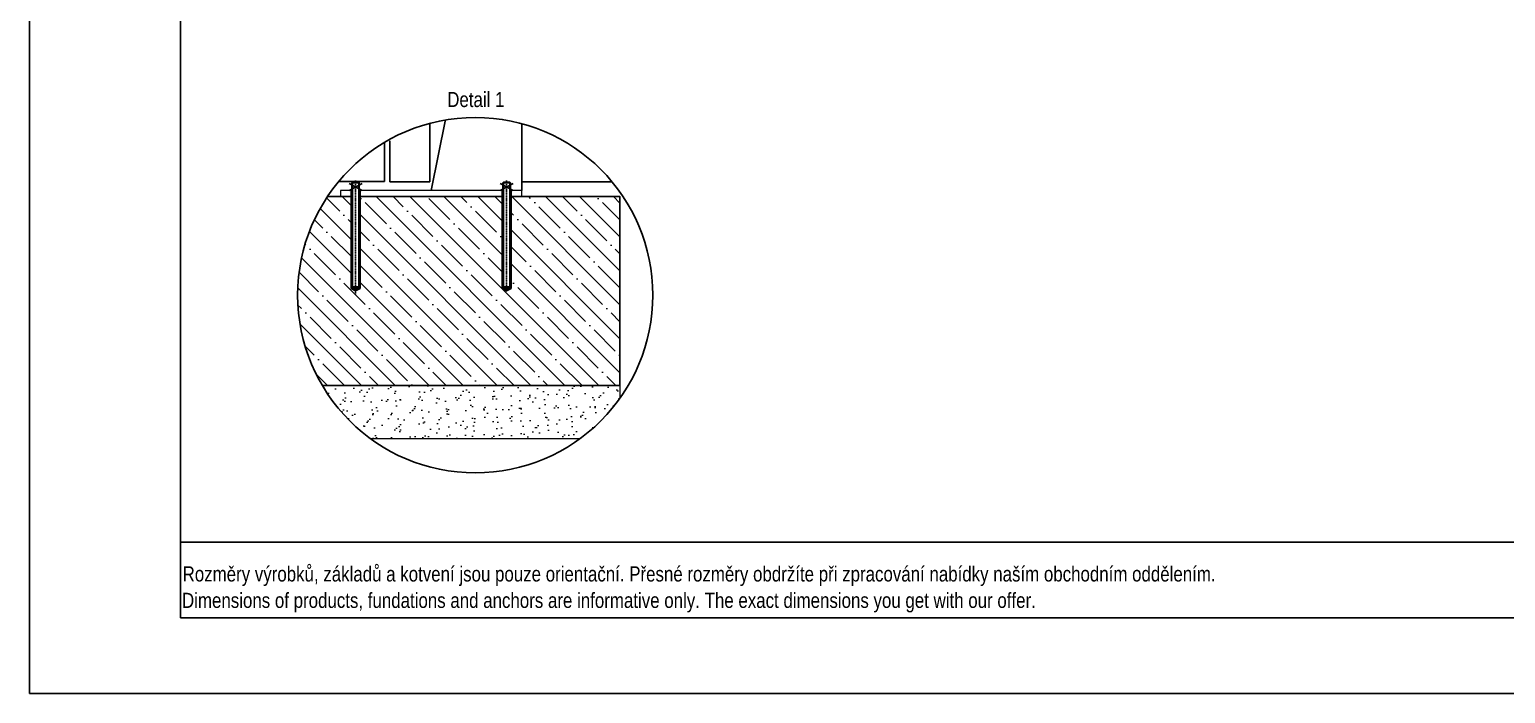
# Model space of a CAD drawing. Header units: millimetres. Extents: x 5064 to 28824, y 3085 to 7285.
# Drawn here: x 5064 to 8973, y 3085 to 4842 of the extents above; entities that cross this region are included whole.
import ezdxf
from ezdxf.lldxf.tags import DXFTag

# ---------------------------------------------------------------- set-up
doc = ezdxf.new("R2010")
doc.units = ezdxf.units.MM
doc.header["$LTSCALE"] = 0.3
doc.linetypes.add('ACAD_ISO07W100', pattern=[3.5, 0.5, -3])
doc.linetypes.add('DashDot', pattern=[15, 9, -3, 0, -3])
doc.layers.add('Nekreslit', color=6, linetype='Continuous', plot=False)
doc.layers.add('SRAFY', color=251, linetype='Continuous', lineweight=13)
doc.styles.add('SEACAD_Arial', font='arial.ttf', dxfattribs={"width": 0.8})
tags = doc.linetypes.add('HIDDEN2', pattern=[4.7625, 3.175, -1.5875]).pattern_tags.tags
tags[6:7] = [DXFTag(74, 4), DXFTag(75, 0), DXFTag(340, '0'), DXFTag(46, 0.0), DXFTag(50, 0.0), DXFTag(44, 0.0), DXFTag(45, 0.0)]
tags[4:5] = [DXFTag(74, 4), DXFTag(75, 0), DXFTag(340, '0'), DXFTag(46, 0.0), DXFTag(50, 0.0), DXFTag(44, 0.0), DXFTag(45, 0.0)]

msp = doc.modelspace()

# ---------------------------------------------------------------- hatches: boundary and pattern name
at = {"layer": 'SRAFY'}
h = msp.add_hatch(dxfattribs=at)
h.set_pattern_fill('ANSI35', color=256, scale=10, angle=90)
h.set_pattern_definition([(135, (-1455.626, -1452.886), (-44.9013, -44.9013), []), (135, (-1455.626, -1407.985), (-44.9013, -44.9013), [79.375, -15.875, 0, -15.875])])
h.paths.add_polyline_path([(5915.7, 4400.3), (5853.4, 4400.3, 0.148055), (5774.4, 4139.4, 0.134131), (5839.7, 3900.3), (6627.7, 3900.3), (6627.7, 4400.3), (6339.7, 4400.3), (6339.7, 4157.4), (6327.7, 4150.5), (6315.7, 4157.4), (6315.7, 4400.3), (6315.7, 4400.3), (6315.7, 4157.4), (6327.7, 4150.5), (6339.7, 4157.4), (6339.7, 4400.3), (6337.7, 4400.3), (6337.7, 4161.8), (6337.7, 4161.8), (6336.1, 4160.2), (6336.1, 4160.2), (6327.7, 4160.2), (6319.3, 4160.2), (6317.7, 4161.8), (6317.7, 4161.8), (6317.7, 4400.3), (6315.7, 4400.3), (6315.7, 4157.4), (6315.7, 4157.4), (6315.7, 4400.3), (5939.7, 4400.3), (5939.7, 4157.4), (5927.7, 4150.5), (5927.7, 4150.5), (5915.7, 4157.4)])
h = msp.add_hatch(dxfattribs=at)
h.set_pattern_fill('AR-SAND', color=256, angle=90)
h.set_pattern_definition([(127.5, (-9238.985, -7011.35), (-48.94132, -1.60003), [0, -38.608, 0, -43.18, 0, -41.275]), (97.5, (-9238.985, -7011.35), (-71.6825, 44.95233), [0, -20.828, 0, -34.798, 0, -13.335]), (57.5, (-9238.985, -7042.59), (-0.14372, 79.09924), [0, -12.7, 0, -45.72, 0, -59.69]), (47.5, (-9238.985, -7042.59), (-22.29293, 76.35565), [0, -6.35, 0, -29.972, 0, -34.29])])
h.paths.add_polyline_path([(6627.7, 3866.4), (6627.7, 3900.3), (5839.7, 3900.3, 0.101369), (5966.4, 3760.3), (6523.1, 3760.3, 0.079692)])

# ---------------------------------------------------------------- linework, layer by layer
for p, q in [((6124.6, 4439.5), (6124.6, 4593.3)), ((6127.7, 4416.3), (6166.3, 4603.9)), ((6367.7, 4416.3), (6367.7, 4593.4)), ((6018.4, 4548.2), (6018.4, 4439.5)), ((5944.9, 4434.7), (5910.5, 4416.3)), ((5910.5, 4434.6), (5944.9, 4416.3)), ((5919.3, 4438.4), (5919.3, 4160.2)), ((5936.1, 4160.2), (5936.1, 4438.4)), ((6018.4, 4439.5), (6124.6, 4439.5)), ((6344.9, 4434.7), (6310.5, 4416.3)), ((6310.5, 4434.6), (6344.9, 4416.3)), ((6319.3, 4438.4), (6319.3, 4160.2)), ((6336.1, 4160.2), (6336.1, 4438.4)), ((6368, 4439.5), (6604.6, 4439.5))]:
    msp.add_line(p, q)
at = {"lineweight": 15}
for p, q in [((5887.7, 4416.3), (5887.7, 4400.3)), ((5917.7, 4416.3), (5887.7, 4416.3)), ((6317.7, 4416.3), (5937.7, 4416.3)), ((6367.7, 4416.3), (6337.7, 4416.3)), ((6367.7, 4400.3), (6367.7, 4416.3)), ((5887.7, 4400.3), (5917.7, 4400.3)), ((5937.7, 4400.3), (6317.7, 4400.3)), ((6337.7, 4400.3), (6367.7, 4400.3))]:
    msp.add_line(p, q, dxfattribs=at)
at = {"linetype": 'HIDDEN2', "ltscale": 0.1}
for p, q in [((5915.7, 4416.3), (5915.7, 4400.3)), ((5939.7, 4400.3), (5939.7, 4416.3)), ((6315.7, 4416.3), (6315.7, 4400.3)), ((6339.7, 4400.3), (6339.7, 4416.3))]:
    msp.add_line(p, q, dxfattribs=at)
at = {"linetype": 'ByBlock'}
for p, q in [((5917.7, 4436.8), (5919.3, 4438.4)), ((5917.7, 4436.8), (5917.7, 4161.8)), ((5937.7, 4436.8), (5917.7, 4436.8)), ((5919.3, 4438.4), (5936.1, 4438.4)), ((5937.7, 4436.8), (5936.1, 4438.4)), ((5937.7, 4161.8), (5937.7, 4436.8)), ((6317.7, 4436.8), (6319.3, 4438.4)), ((6317.7, 4436.8), (6317.7, 4161.8)), ((6337.7, 4436.8), (6317.7, 4436.8)), ((6319.3, 4438.4), (6336.1, 4438.4)), ((6337.7, 4436.8), (6336.1, 4438.4)), ((6337.7, 4161.8), (6337.7, 4436.8)), ((5917.7, 4161.8), (5937.7, 4161.8)), ((5917.7, 4161.8), (5919.3, 4160.2)), ((5927.7, 4160.2), (5919.3, 4160.2)), ((5936.1, 4160.2), (5927.7, 4160.2)), ((5936.1, 4160.2), (5937.7, 4161.8)), ((6317.7, 4161.8), (6337.7, 4161.8)), ((6317.7, 4161.8), (6319.3, 4160.2)), ((6327.7, 4160.2), (6319.3, 4160.2)), ((6336.1, 4160.2), (6327.7, 4160.2)), ((6336.1, 4160.2), (6337.7, 4161.8))]:
    msp.add_line(p, q, dxfattribs=at)
at = {"linetype": 'DashDot', "lineweight": 30}
for p, q in [((5927.7, 4442.6), (5927.7, 4142)), ((6327.7, 4442.6), (6327.7, 4147.9))]:
    msp.add_line(p, q, dxfattribs=at)
at = {"linetype": 'HIDDEN2'}
for p, q in [((5915.7, 4400.3), (5915.7, 4157.4)), ((5939.7, 4157.4), (5939.7, 4400.3)), ((6315.7, 4400.3), (6315.7, 4157.4)), ((6339.7, 4157.4), (6339.7, 4400.3)), ((5915.7, 4157.4), (5939.7, 4157.4)), ((5915.7, 4157.4), (5927.7, 4150.5)), ((5939.7, 4157.4), (5927.7, 4150.5)), ((6315.7, 4157.4), (6339.7, 4157.4)), ((6315.7, 4157.4), (6327.7, 4150.5)), ((6339.7, 4157.4), (6327.7, 4150.5))]:
    msp.add_line(p, q, dxfattribs=at)
at = {"linetype": 'ACAD_ISO07W100'}
msp.add_line((6257.8, 4400.3), (6257.8, 4400.3), dxfattribs=at)
for points in [[(5883.2, 4440.3), (6004, 4440.3), (6004, 4543.5)], [(5839.7, 3900.3), (6627.7, 3900.3), (6627.7, 4400.3), (6337.7, 4400.3)], [(5917.7, 4400.3), (5853.4, 4400.3)], [(6317.7, 4400.3), (5937.7, 4400.3)]]:
    msp.add_lwpolyline(points)
msp.add_circle((6244.7, 4139.4), 470.3)
at = {"layer": 'Nekreslit'}
msp.add_line((5464.4, 3485.3), (9504.4, 3485.3), dxfattribs=at)
for points in [[(5064.4, 3085.3), (11004.4, 3085.3), (11004.4, 7285.3), (5064.4, 7285.3)], [(5464.4, 3285.3), (9504.4, 3285.3), (9504.4, 6885.3), (5464.4, 6885.3)]]:
    msp.add_lwpolyline(points, close=True, dxfattribs=at)
at = {"layer": 'SRAFY'}
for p, q in [((6627.7, 3900.3), (6627.7, 3866.4)), ((5966.4, 3760.3), (6523.1, 3760.3))]:
    msp.add_line(p, q, dxfattribs=at)

# ---------------------------------------------------------------- texts
at = {"style": 'SEACAD_Arial', "width": 0.8}
for s, p in [('Rozměry výrobků, základů a kotvení jsou pouze orientační. Přesné rozměry obdržíte při zpracování nabídky naším obchodním oddělením.', (5469.8, 3381.6)), ('Dimensions of products, fundations and anchors are informative only. The exact dimensions you get with our offer.', (5468.2, 3311.7))]:
    msp.add_text(s, height=39.9982, dxfattribs=at).set_placement(p)
at = {"insert": (6170.5, 4677.2), "char_height": 40, "attachment_point": 1, "style": 'SEACAD_Arial'}
msp.add_mtext_dynamic_manual_height_columns('Detail 1', width=226.121, gutter_width=200, heights=[0], dxfattribs=at)

doc.saveas('drawing.dxf')
